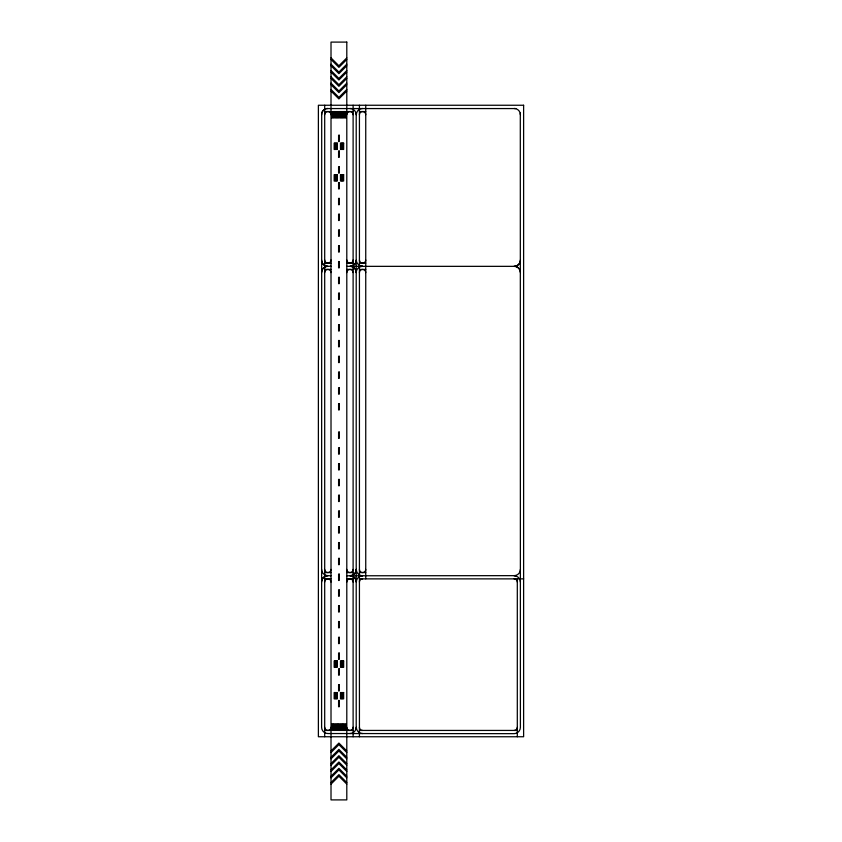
<?xml version="1.0" encoding="UTF-8"?>
<svg xmlns="http://www.w3.org/2000/svg" width="842" height="842" viewBox="0 0 842 842"><rect width="100%" height="100%" fill="white"/><g stroke="black" fill="none" stroke-linecap="round" stroke-linejoin="round"><path stroke-width="1.26" d="M520.303 113.07L520.398 727.278A6.378 6.378 0 0 1 514.146 733.656L327.854 733.529A6.252 6.252 0 0 1 321.602 727.278L321.697 113.07A6.378 6.378 0 0 1 326.201 108.565L515.799 108.565M321.602 271.408L321.697 270.945A6.378 6.378 0 0 1 326.201 266.44L326.98 266.282L326.201 266.125A6.378 6.378 0 0 1 321.697 261.62L321.602 261.157M356.429 113.07L356.271 113.849L356.113 113.07M356.429 270.945L356.113 270.945A6.378 6.378 0 0 0 351.609 266.44L351.609 266.125A6.378 6.378 0 0 0 356.113 261.62L356.429 261.62M321.602 580.843L321.697 580.38A6.378 6.378 0 0 1 326.201 575.875L326.98 575.717L326.201 575.56M356.429 580.38L356.113 580.38A6.378 6.378 0 0 0 351.609 575.875L351.609 575.56A6.378 6.378 0 0 0 356.113 571.055L356.429 571.055M356.113 728.93L356.271 728.151L356.429 728.93M520.398 261.157L520.303 261.62A6.378 6.378 0 0 1 515.799 266.125L515.02 266.282L515.799 266.44A6.378 6.378 0 0 1 520.303 270.945L520.398 271.408M346.799 57.888L338.905 65.781L331.011 57.888M346.799 59.466L338.905 67.36L331.011 59.466M346.799 64.203L338.905 72.096L331.011 64.203M346.799 65.781L338.905 73.675L331.011 65.781M346.799 70.517L338.905 78.411L331.011 70.517M346.799 72.096L338.905 79.99L331.011 72.096M346.799 76.832L338.905 84.726L331.011 76.832M346.799 78.411L338.905 86.305L331.011 78.411M346.799 83.147L338.905 91.041L331.011 83.147M346.799 84.726L338.905 92.62L331.011 84.726M346.799 89.463L338.905 97.356L331.011 89.463M346.799 91.041L338.905 98.935L331.011 91.041M331.011 750.959L338.905 743.065L346.799 750.959M331.011 752.538L338.905 744.644L346.799 752.538M331.011 757.274L338.905 749.38L346.799 757.274M331.011 758.852L338.905 750.959L346.799 758.852M331.011 763.589L338.905 755.695L346.799 763.589M331.011 765.168L338.905 757.274L346.799 765.168M331.011 769.904L338.905 762.01L346.799 769.904M331.011 771.482L338.905 763.589L346.799 771.482M331.011 776.219L338.905 768.325L346.799 776.219M331.011 777.798L338.905 769.904L346.799 777.798M331.011 782.534L338.905 774.64L346.799 782.534M331.011 784.112L338.905 776.219L346.799 784.112M515.799 575.56L515.02 575.717L515.799 575.875M324.696 111.565L331.011 111.565M346.799 111.565L353.114 111.565M359.429 111.565L365.744 111.565M349.956 108.471A6.252 6.252 0 0 1 356.208 114.722L356.334 114.722A6.252 6.252 0 0 1 362.586 108.471M324.696 263.125L331.011 263.125M346.799 263.125L353.114 263.125M359.429 263.125L365.744 263.125M321.602 272.598A6.252 6.252 0 0 1 327.854 266.346L331.011 266.219M346.799 266.346L514.146 266.346A6.252 6.252 0 0 1 520.398 272.598M324.696 269.44L331.011 269.44M346.799 269.44L353.114 269.44M359.429 269.44L365.744 269.44M324.696 572.56L331.011 572.56M346.799 572.56L353.114 572.56M359.429 572.56L365.744 572.56M321.602 569.403A6.252 6.252 0 0 0 327.854 575.654L331.011 575.781M346.799 575.781L514.146 575.654A6.252 6.252 0 0 0 520.398 569.403M324.696 578.875L331.011 578.875M346.799 578.875L353.114 578.875M359.429 578.875L523.619 578.875M349.956 733.529A6.252 6.252 0 0 0 356.208 727.278L356.334 727.278A6.252 6.252 0 0 0 362.586 733.529M324.696 730.435L331.011 730.435M346.799 730.435L353.114 730.435M359.429 730.435L517.304 730.435M517.304 578.875L517.304 736.75M514.146 266.219L514.146 266.346A6.252 6.252 0 0 0 520.398 259.967M514.146 575.654L514.146 575.781A6.252 6.252 0 0 1 520.398 582.033M365.744 105.25L365.744 578.875M359.429 105.25L359.429 736.75M356.208 114.722L356.208 727.278M353.114 105.25L353.114 736.75M327.854 266.219L327.854 266.346A6.252 6.252 0 0 1 321.602 259.967M327.854 575.654L327.854 575.781A6.252 6.252 0 0 0 321.602 582.033M324.696 105.25L324.696 736.75M514.146 108.471A6.252 6.252 0 0 1 520.398 114.722M321.602 114.722A6.252 6.252 0 0 1 327.854 108.471M331.011 727.278A3.157 3.157 0 0 1 327.854 730.435A3.157 3.157 0 0 1 324.696 727.278M353.114 727.278A3.157 3.157 0 0 1 349.956 730.435A3.157 3.157 0 0 1 346.799 727.278M331.011 569.403A3.157 3.157 0 0 1 327.854 572.56A3.157 3.157 0 0 1 324.696 569.403M324.696 582.033A3.157 3.157 0 0 1 327.854 578.875A3.157 3.157 0 0 1 331.011 582.033M346.799 582.033A3.157 3.157 0 0 1 349.956 578.875A3.157 3.157 0 0 1 353.114 582.033M353.114 569.403A3.157 3.157 0 0 1 349.956 572.56A3.157 3.157 0 0 1 346.799 569.403M331.011 259.967A3.157 3.157 0 0 1 327.854 263.125A3.157 3.157 0 0 1 324.696 259.967M324.696 272.598A3.157 3.157 0 0 1 327.854 269.44A3.157 3.157 0 0 1 331.011 272.598M346.799 272.598A3.157 3.157 0 0 1 349.956 269.44A3.157 3.157 0 0 1 353.114 272.598M353.114 259.967A3.157 3.157 0 0 1 349.956 263.125A3.157 3.157 0 0 1 346.799 259.967M324.696 114.722A3.157 3.157 0 0 1 327.854 111.565A3.157 3.157 0 0 1 331.011 114.722M346.799 114.722A3.157 3.157 0 0 1 349.956 111.565A3.157 3.157 0 0 1 353.114 114.722M365.744 569.403A3.157 3.157 0 0 1 362.586 572.56A3.157 3.157 0 0 1 359.429 569.403M359.429 272.598A3.157 3.157 0 0 1 362.586 269.44A3.157 3.157 0 0 1 365.744 272.598M365.744 259.967A3.157 3.157 0 0 1 362.586 263.125A3.157 3.157 0 0 1 359.429 259.967M359.429 114.722A3.157 3.157 0 0 1 362.586 111.565A3.157 3.157 0 0 1 365.744 114.722M362.586 730.435A3.157 3.157 0 0 1 359.429 727.278M517.304 727.278A3.157 3.157 0 0 1 514.146 730.435M514.146 578.875A3.157 3.157 0 0 1 517.304 582.033M359.429 582.033A3.157 3.157 0 0 1 362.586 578.875M346.799 42.1L331.011 42.1L331.011 799.9L346.799 799.9L346.799 42.1M523.619 105.25L318.381 105.25L318.381 736.75L523.619 736.75L523.619 105.25M332.274 111.565L331.643 111.565L331.643 117.88L332.274 117.88L332.274 111.565M333.537 111.565L332.906 111.565L332.906 117.88L333.537 117.88L333.537 111.565M334.8 111.565L334.169 111.565L334.169 117.88L334.8 117.88L334.8 111.565M336.063 111.565L335.432 111.565L335.432 117.88L336.063 117.88L336.063 111.565M337.326 111.565L336.695 111.565L336.695 117.88L337.326 117.88L337.326 111.565M338.589 111.565L337.958 111.565L337.958 117.88L338.589 117.88L338.589 111.565M339.852 111.565L339.221 111.565L339.221 117.88L339.852 117.88L339.852 111.565M341.115 111.565L340.484 111.565L340.484 117.88L341.115 117.88L341.115 111.565M342.378 111.565L341.747 111.565L341.747 117.88L342.378 117.88L342.378 111.565M343.641 111.565L343.01 111.565L343.01 117.88L343.641 117.88L343.641 111.565M344.904 111.565L344.273 111.565L344.273 117.88L344.904 117.88L344.904 111.565M346.167 111.565L345.536 111.565L345.536 117.88L346.167 117.88L346.167 111.565M339.221 135.246L338.589 135.246L338.589 141.561L339.221 141.561L339.221 135.246M334.8 143.14L334.169 143.14L334.169 149.455L334.8 149.455L334.8 143.14M336.063 143.14L335.432 143.14L335.432 149.455L336.063 149.455L336.063 143.14M337.326 143.14L336.695 143.14L336.695 149.455L337.326 149.455L337.326 143.14M341.115 143.14L340.484 143.14L340.484 149.455L341.115 149.455L341.115 143.14M342.378 143.14L341.747 143.14L341.747 149.455L342.378 149.455L342.378 143.14M343.641 143.14L343.01 143.14L343.01 149.455L343.641 149.455L343.641 143.14M339.221 151.034L338.589 151.034L338.589 157.349L339.221 157.349L339.221 151.034M339.221 166.821L338.589 166.821L338.589 173.136L339.221 173.136L339.221 166.821M334.8 174.715L334.169 174.715L334.169 181.03L334.8 181.03L334.8 174.715M336.063 174.715L335.432 174.715L335.432 181.03L336.063 181.03L336.063 174.715M337.326 174.715L336.695 174.715L336.695 181.03L337.326 181.03L337.326 174.715M341.115 174.715L340.484 174.715L340.484 181.03L341.115 181.03L341.115 174.715M342.378 174.715L341.747 174.715L341.747 181.03L342.378 181.03L342.378 174.715M343.641 174.715L343.01 174.715L343.01 181.03L343.641 181.03L343.641 174.715M339.221 182.609L338.589 182.609L338.589 188.924L339.221 188.924L339.221 182.609M339.221 198.396L338.589 198.396L338.589 204.711L339.221 204.711L339.221 198.396M339.221 214.184L338.589 214.184L338.589 220.499L339.221 220.499L339.221 214.184M339.221 229.971L338.589 229.971L338.589 236.286L339.221 236.286L339.221 229.971M339.221 245.759L338.589 245.759L338.589 252.074L339.221 252.074L339.221 245.759M339.221 261.546L338.589 261.546L338.589 267.861L339.221 267.861L339.221 261.546M339.221 277.334L338.589 277.334L338.589 283.649L339.221 283.649L339.221 277.334M339.221 293.121L338.589 293.121L338.589 299.436L339.221 299.436L339.221 293.121M339.221 308.909L338.589 308.909L338.589 315.224L339.221 315.224L339.221 308.909M339.221 324.696L338.589 324.696L338.589 331.011L339.221 331.011L339.221 324.696M339.221 340.484L338.589 340.484L338.589 346.799L339.221 346.799L339.221 340.484M339.221 356.271L338.589 356.271L338.589 362.586L339.221 362.586L339.221 356.271M339.221 372.059L338.589 372.059L338.589 378.374L339.221 378.374L339.221 372.059M339.221 387.846L338.589 387.846L338.589 394.161L339.221 394.161L339.221 387.846M339.221 403.634L338.589 403.634L338.589 409.949L339.221 409.949L339.221 403.634M339.221 432.051L338.589 432.051L338.589 438.366L339.221 438.366L339.221 432.051M339.221 447.839L338.589 447.839L338.589 454.154L339.221 454.154L339.221 447.839M339.221 463.626L338.589 463.626L338.589 469.941L339.221 469.941L339.221 463.626M339.221 479.414L338.589 479.414L338.589 485.729L339.221 485.729L339.221 479.414M339.221 495.201L338.589 495.201L338.589 501.516L339.221 501.516L339.221 495.201M339.221 510.989L338.589 510.989L338.589 517.304L339.221 517.304L339.221 510.989M339.221 526.776L338.589 526.776L338.589 533.091L339.221 533.091L339.221 526.776M339.221 542.564L338.589 542.564L338.589 548.879L339.221 548.879L339.221 542.564M339.221 558.351L338.589 558.351L338.589 564.666L339.221 564.666L339.221 558.351M356.334 569.403L356.208 569.403A6.252 6.252 0 0 1 349.956 575.654L349.956 575.781A6.252 6.252 0 0 1 356.208 582.033L356.334 582.033A6.252 6.252 0 0 1 362.586 575.781A6.252 6.252 0 0 1 356.334 569.403M339.221 574.139L338.589 574.139L338.589 580.454L339.221 580.454L339.221 574.139M339.221 589.926L338.589 589.926L338.589 596.241L339.221 596.241L339.221 589.926M339.221 605.714L338.589 605.714L338.589 612.029L339.221 612.029L339.221 605.714M339.221 621.501L338.589 621.501L338.589 627.816L339.221 627.816L339.221 621.501M339.221 637.289L338.589 637.289L338.589 643.604L339.221 643.604L339.221 637.289M339.221 653.076L338.589 653.076L338.589 659.391L339.221 659.391L339.221 653.076M334.8 660.97L334.169 660.97L334.169 667.285L334.8 667.285L334.8 660.97M336.063 660.97L335.432 660.97L335.432 667.285L336.063 667.285L336.063 660.97M337.326 660.97L336.695 660.97L336.695 667.285L337.326 667.285L337.326 660.97M341.115 660.97L340.484 660.97L340.484 667.285L341.115 667.285L341.115 660.97M342.378 660.97L341.747 660.97L341.747 667.285L342.378 667.285L342.378 660.97M343.641 660.97L343.01 660.97L343.01 667.285L343.641 667.285L343.641 660.97M339.221 668.864L338.589 668.864L338.589 675.179L339.221 675.179L339.221 668.864M339.221 684.651L338.589 684.651L338.589 690.966L339.221 690.966L339.221 684.651M334.8 692.545L334.169 692.545L334.169 698.86L334.8 698.86L334.8 692.545M336.063 692.545L335.432 692.545L335.432 698.86L336.063 698.86L336.063 692.545M337.326 692.545L336.695 692.545L336.695 698.86L337.326 698.86L337.326 692.545M341.115 692.545L340.484 692.545L340.484 698.86L341.115 698.86L341.115 692.545M342.378 692.545L341.747 692.545L341.747 698.86L342.378 698.86L342.378 692.545M343.641 692.545L343.01 692.545L343.01 698.86L343.641 698.86L343.641 692.545M339.221 700.439L338.589 700.439L338.589 706.754L339.221 706.754L339.221 700.439M332.274 724.12L331.643 724.12L331.643 730.435L332.274 730.435L332.274 724.12M333.537 724.12L332.906 724.12L332.906 730.435L333.537 730.435L333.537 724.12M334.8 724.12L334.169 724.12L334.169 730.435L334.8 730.435L334.8 724.12M336.063 724.12L335.432 724.12L335.432 730.435L336.063 730.435L336.063 724.12M337.326 724.12L336.695 724.12L336.695 730.435L337.326 730.435L337.326 724.12M338.589 724.12L337.958 724.12L337.958 730.435L338.589 730.435L338.589 724.12M339.852 724.12L339.221 724.12L339.221 730.435L339.852 730.435L339.852 724.12M341.115 724.12L340.484 724.12L340.484 730.435L341.115 730.435L341.115 724.12M342.378 724.12L341.747 724.12L341.747 730.435L342.378 730.435L342.378 724.12M343.641 724.12L343.01 724.12L343.01 730.435L343.641 730.435L343.641 724.12M344.904 724.12L344.273 724.12L344.273 730.435L344.904 730.435L344.904 724.12M346.167 724.12L345.536 724.12L345.536 730.435L346.167 730.435L346.167 724.12M362.586 266.346L362.586 266.219A6.252 6.252 0 0 1 356.334 259.967A6.252 6.252 0 0 1 349.956 266.219L349.956 266.346A6.252 6.252 0 0 1 356.208 272.598A6.252 6.252 0 0 1 362.586 266.346"/></g></svg>
